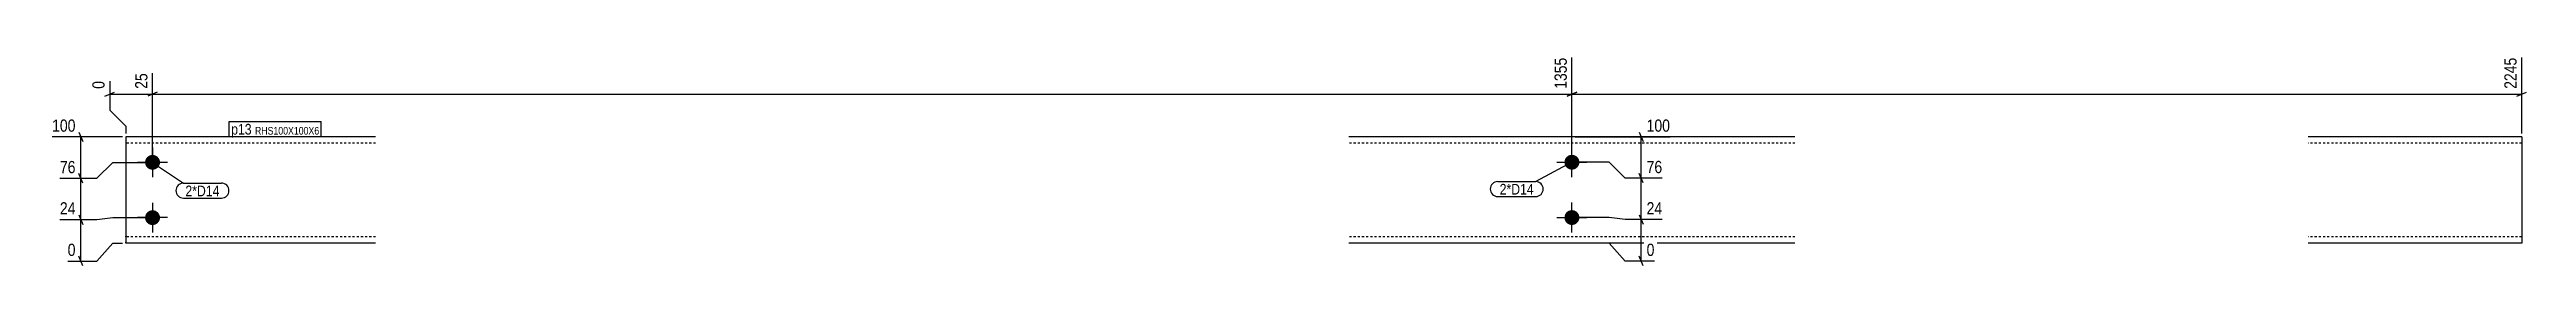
# Model space of a CAD drawing. Header units: millimetres. Extents: x 7 to 10473, y 9 to 207.
# Drawn here: x 7 to 2328, y 9 to 207 of the extents above.
import ezdxf

# ---------------------------------------------------------------- set-up
doc = ezdxf.new("R2010")
doc.units = ezdxf.units.MM
doc.linetypes.add('DXK_LINE_DOT2', pattern=[3.9198, 1.9599, -1.9599])
for name, color, linetype in [('MÅLSÆTNING', 7, 'Continuous'), ('STÅL', 7, 'Continuous'), ('TEKST', 7, 'Continuous')]:
    doc.layers.add(name, color=color, linetype=linetype)
doc.styles.add('Arial Narrow', font='ARIALN.TTF', dxfattribs={"height": 0.2})

msp = doc.modelspace()

# ---------------------------------------------------------------- hatches: boundary and pattern name
at = {"layer": 'STÅL', "linetype": 'Continuous'}
for points in [[(103.1, 99.3, -1), (103.1, 113.3, -1)], [(1433.1, 113.4, -1), (1433.1, 99.4, -1)], [(103.1, 47.3, -1), (103.1, 61.3, -1)], [(1433.1, 61.4, -1), (1433.1, 47.4, -1)]]:
    msp.add_hatch(color=3, dxfattribs=at).paths.add_polyline_path(points)

# ---------------------------------------------------------------- linework, layer by layer
at = {"layer": 'MÅLSÆTNING', "color": 7, "linetype": 'Continuous'}
for p, q in [((103.1, 109.3), (103.1, 190)), ((103.1, 109.3), (103.1, 190)), ((1433.1, 109.4), (1433.1, 204.7)), ((1433.1, 109.4), (1433.1, 204.7)), ((2323.1, 133.3), (2323.1, 204.7)), ((58.5, 168.5), (67.5, 172.1)), ((63, 182.7), (63, 155.3)), ((63, 170.3), (103.1, 170.3)), ((107.6, 172.1), (98.6, 168.5)), ((107.6, 172.1), (98.6, 168.5)), ((103.1, 170.3), (1433.1, 170.3)), ((1437.6, 172.1), (1428.6, 168.5)), ((1428.6, 168.5), (1437.6, 172.1)), ((1433.1, 170.3), (2323.1, 170.3)), ((2318.6, 168.5), (2327.6, 172.1)), ((63, 155.3), (78, 140.3)), ((78, 140.3), (78, 133.3)), ((75, 130.3), (9, 130.3)), ((34.2, 134.8), (37.8, 125.8)), ((36, 91.3), (36, 130.3)), ((1436.1, 130.3), (1525.1, 130.3)), ((1496.2, 134.8), (1499.8, 125.8)), ((37.8, 86.8), (34.2, 95.8)), ((37.8, 86.8), (34.2, 95.8)), ((51, 91.3), (66, 106.3)), ((51, 91.3), (66, 106.3)), ((66, 106.3), (100.1, 106.3)), ((66, 106.3), (100.1, 106.3)), ((1468, 106.4), (1436.1, 106.4)), ((1468, 106.4), (1436.1, 106.4)), ((1483, 91.4), (1468, 106.4)), ((1483, 91.4), (1468, 106.4)), ((1499.8, 86.9), (1496.2, 95.9)), ((16.3, 91.3), (51, 91.3)), ((16.3, 91.3), (51, 91.3)), ((36, 52.5), (36, 91.3)), ((1517.8, 91.4), (1483, 91.4)), ((1498, 52.6), (1498, 91.4)), ((16.3, 52.5), (51, 52.5)), ((16.3, 52.5), (51, 52.5)), ((34.2, 57), (37.8, 48)), ((34.2, 57), (37.8, 48)), ((36, 13.5), (36, 52.5)), ((51, 52.5), (66, 54.3)), ((51, 52.5), (66, 54.3)), ((66, 54.3), (100.1, 54.3)), ((66, 54.3), (100.1, 54.3)), ((1468, 54.4), (1436.1, 54.4)), ((1468, 54.4), (1436.1, 54.4)), ((1483, 52.6), (1468, 54.4)), ((1483, 52.6), (1468, 54.4)), ((1517.8, 52.6), (1483, 52.6)), ((1517.8, 52.6), (1483, 52.6)), ((1496.2, 57.1), (1499.8, 48.1)), ((1496.2, 57.1), (1499.8, 48.1)), ((1498, 13.5), (1498, 52.6)), ((51, 13.5), (66, 30.3)), ((66, 30.3), (75.1, 30.3)), ((1468, 30.3), (1436.1, 30.3)), ((1483, 13.5), (1468, 30.3)), ((23.6, 13.5), (51, 13.5)), ((37.8, 9), (34.2, 18)), ((1510.5, 13.5), (1483, 13.5)), ((1499.8, 9), (1496.2, 18))]:
    msp.add_line(p, q, dxfattribs=at)
at = {"layer": 'STÅL', "color": 2, "linetype": 'Continuous'}
for p, q in [((312.1, 130.3), (78, 130.3)), ((78, 130.3), (78.1, 31.2)), ((1642.1, 130.3), (1224.1, 130.3)), ((2323.1, 130.3), (2123.1, 130.3)), ((2323.1, 130.3), (2323.1, 30.3)), ((78.1, 30.3), (78.1, 31.2)), ((312.1, 30.3), (78.1, 30.3)), ((1642.1, 30.3), (1224.1, 30.3)), ((2323.1, 30.3), (2123.1, 30.3))]:
    msp.add_line(p, q, dxfattribs=at)
at = {"layer": 'STÅL', "color": 7, "linetype": 'DXK_LINE_DOT2'}
for p, q in [((312.1, 124.3), (78, 124.3)), ((1642.1, 124.3), (1224.1, 124.3)), ((2323.1, 124.3), (2123.1, 124.3)), ((78.1, 36.3), (78.1, 36.8)), ((312.1, 36.3), (78.1, 36.3)), ((1642.1, 36.3), (1224.1, 36.3)), ((2323.1, 36.3), (2123.1, 36.3)), ((2323.1, 36.3), (2323.1, 36.8))]:
    msp.add_line(p, q, dxfattribs=at)
at = {"layer": 'STÅL', "color": 3, "linetype": 'Continuous'}
for p, q in [((103.1, 120.3), (103.1, 92.3)), ((1433.1, 92.4), (1433.1, 120.4)), ((117.1, 106.3), (89.1, 106.3)), ((1419.1, 106.4), (1447.1, 106.4)), ((117.1, 54.3), (89.1, 54.3)), ((103.1, 68.3), (103.1, 40.3)), ((1419.1, 54.4), (1447.1, 54.4)), ((1433.1, 40.4), (1433.1, 68.4))]:
    msp.add_line(p, q, dxfattribs=at)

# ---------------------------------------------------------------- wipeouts: each hides what was drawn before it
at = {"color": 0}
for points in [[(165.9, 74.4), (165.9, 84.9), (133.9, 84.9), (133.9, 74.4)], [(1397.4, 76), (1397.4, 86.5), (1365.4, 86.5), (1365.4, 76)]]:
    msp.add_wipeout(points, dxfattribs=at).dxf.layer = 'TEKST'

# ---------------------------------------------------------------- next in the draw order: wipeouts: each hides what was drawn before it
at = {"color": 0, "linetype": 'Continuous'}
for points in [[(100.7, 192.4), (83.9, 192.4), (83.9, 173), (100.7, 173)], [(1430.7, 207), (1413.9, 207), (1413.9, 173), (1430.7, 173)], [(2320.7, 207), (2303.9, 207), (2303.9, 173), (2320.7, 173)], [(60.6, 185.1), (43.8, 185.1), (43.8, 173), (60.6, 173)], [(33.3, 132.7), (33.3, 149.5), (6.6, 149.5), (6.6, 132.7)], [(33.3, 93.7), (33.3, 110.5), (13.9, 110.5), (13.9, 93.7)], [(1520.2, 93.8), (1520.2, 110.6), (1500.7, 110.6), (1500.7, 93.8)], [(33.3, 54.9), (33.3, 71.7), (13.9, 71.7), (13.9, 54.9)], [(1520.2, 55), (1520.2, 71.8), (1500.7, 71.8), (1500.7, 55)], [(33.3, 15.9), (33.3, 32.7), (21.2, 32.7), (21.2, 15.9)], [(1512.9, 15.9), (1512.9, 32.7), (1500.7, 32.7), (1500.7, 15.9)]]:
    msp.add_wipeout(points, dxfattribs=at).dxf.layer = 'MÅLSÆTNING'
at = {"color": 0}
for points in [[(196, 132.4), (196, 142.9), (176.8, 142.9), (176.8, 132.4)], [(165.9, 74.4), (165.9, 84.9), (133.9, 84.9), (133.9, 74.4)], [(1397.4, 76), (1397.4, 86.5), (1365.4, 86.5), (1365.4, 76)]]:
    msp.add_wipeout(points, dxfattribs=at).dxf.layer = 'TEKST'

# ---------------------------------------------------------------- next in the draw order: linework, layer by layer
at = {"layer": 'MÅLSÆTNING', "color": 7, "linetype": 'Continuous'}
for p, q in [((1498, 91.4), (1498, 130.3)), ((1499.8, 86.9), (1496.2, 95.9)), ((1517.8, 91.4), (1483, 91.4))]:
    msp.add_line(p, q, dxfattribs=at)
at = {"layer": 'TEKST', "color": 7, "linetype": 'Continuous'}
for p, q in [((103.1, 106.3), (132.1, 86.7)), ((1433.1, 106.4), (1399.2, 88.3)), ((132.1, 86.7), (167.7, 86.7)), ((132.1, 72.6), (167.7, 72.6)), ((1363.6, 88.3), (1399.2, 88.3)), ((1363.6, 74.2), (1399.2, 74.2))]:
    msp.add_line(p, q, dxfattribs=at)
for centre, start, end in [((132.1, 79.7), 90, 270), ((167.7, 79.7), 270, 90), ((1363.6, 81.2), 90, 270), ((1399.2, 81.2), 270, 90)]:
    msp.add_arc(centre, 7.05, start, end, dxfattribs=at)

# ---------------------------------------------------------------- next in the draw order: texts
at = {"layer": 'MÅLSÆTNING', "color": 3, "linetype": 'Continuous', "style": 'Arial Narrow'}
for s, height, p in [('25', 11.45, (98.3, 175.4)), ('1355', 11.45, (1428.3, 175.4)), ('2245', 11.45, (2318.3, 175.4)), ('0', 11.5, (58.2, 175.4))]:
    msp.add_text(s, height=height, rotation=90.0002, dxfattribs=at).set_placement(p)
for s, height, p in [('100', 11.45, (9, 135.1)), ('76', 11.45, (16.3, 96.1)), ('76', 11.45, (1503.1, 96.2)), ('24', 11.45, (16.3, 57.3)), ('24', 11.45, (1503.1, 57.4)), ('0', 11.5, (23.6, 18.3)), ('0', 11.5, (1503.1, 18.3))]:
    msp.add_text(s, height=height, dxfattribs=at).set_placement(p)
at = {"layer": 'TEKST', "color": 3, "style": 'Arial Narrow'}
for p in [(133.9, 74.4), (1365.4, 76)]:
    msp.add_text('2*D14', height=10.02, dxfattribs=at).set_placement(p)

# ---------------------------------------------------------------- next in the draw order: wipeouts: each hides what was drawn before it
at = {"color": 0}
msp.add_wipeout([(196, 132.4), (196, 142.9), (176.8, 142.9), (176.8, 132.4)], dxfattribs=at).dxf.layer = 'TEKST'

# ---------------------------------------------------------------- next in the draw order: linework, layer by layer
at = {"layer": 'TEKST', "color": 7, "linetype": 'Continuous'}
msp.add_line((175, 130.6), (175, 144.7), dxfattribs=at)

# ---------------------------------------------------------------- next in the draw order: wipeouts: each hides what was drawn before it
at = {"color": 0, "linetype": 'Continuous'}
msp.add_wipeout([(1527.5, 132.7), (1527.5, 149.5), (1500.7, 149.5), (1500.7, 132.7)], dxfattribs=at).dxf.layer = 'MÅLSÆTNING'
at = {"color": 0}
msp.add_wipeout([(259.4, 132.4), (259.4, 139.9), (199.1, 139.9), (199.1, 132.4)], dxfattribs=at).dxf.layer = 'TEKST'

# ---------------------------------------------------------------- next in the draw order: texts
at = {"layer": 'MÅLSÆTNING', "color": 3, "linetype": 'Continuous', "style": 'Arial Narrow'}
msp.add_text('100', height=11.45, dxfattribs=at).set_placement((1503.1, 135.1))

# ---------------------------------------------------------------- next in the draw order: wipeouts: each hides what was drawn before it
at = {"color": 0}
msp.add_wipeout([(259.4, 132.4), (259.4, 139.9), (199.1, 139.9), (199.1, 132.4)], dxfattribs=at).dxf.layer = 'TEKST'

# ---------------------------------------------------------------- next in the draw order: linework, layer by layer
at = {"layer": 'TEKST', "color": 7, "linetype": 'Continuous'}
for p, q in [((175, 144.7), (261.2, 144.7)), ((261.2, 130.6), (261.2, 144.7)), ((175, 130.6), (261.2, 130.6))]:
    msp.add_line(p, q, dxfattribs=at)

# ---------------------------------------------------------------- next in the draw order: texts
at = {"layer": 'TEKST', "color": 3, "style": 'Arial Narrow'}
for s, height, p in [('p13', 10.02, (176.8, 132.4)), ('RHS100X100X6', 7.158, (199.1, 132.4))]:
    msp.add_text(s, height=height, dxfattribs=at).set_placement(p)

doc.saveas('drawing.dxf')
